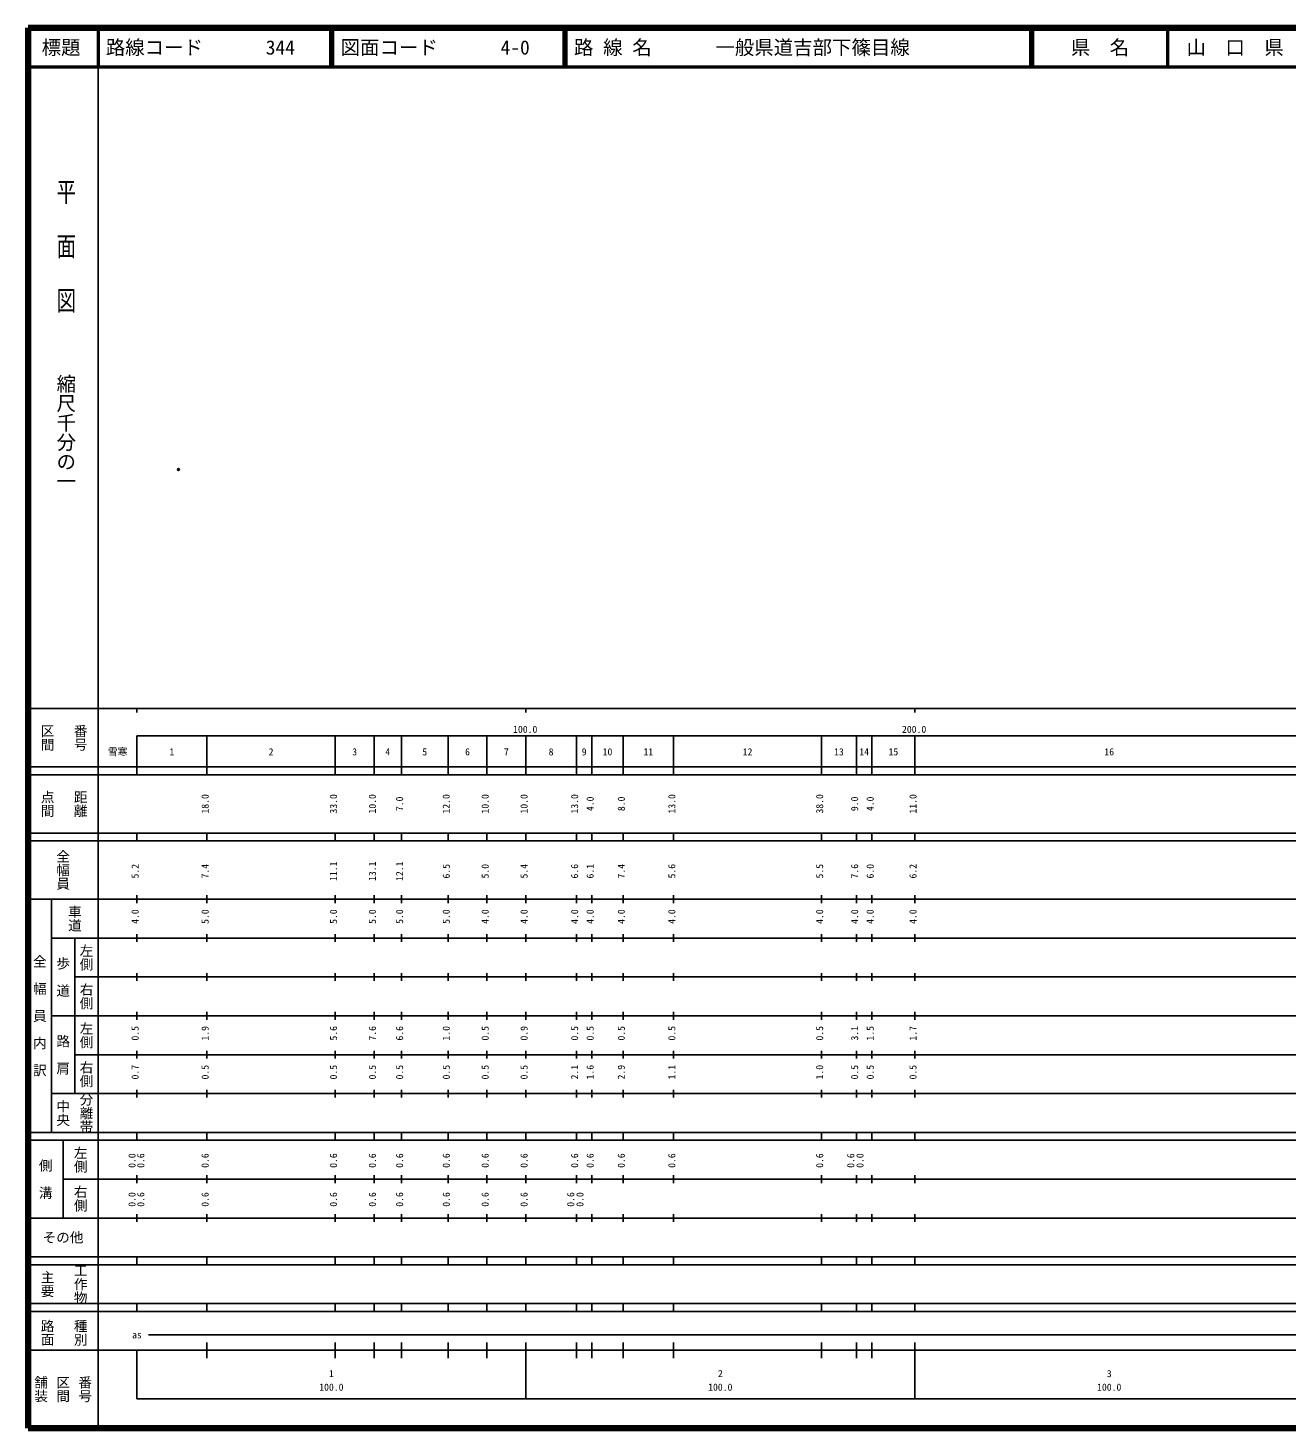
# Model space of a CAD drawing. Units: millimetres on the paper. Extents: x 40 to 680, y 20 to 380.
# Drawn here: x 40 to 363.7, y 20 to 380 of the extents above; entities that cross this region are included whole.
import ezdxf
from ezdxf.enums import TextEntityAlignment as Align

# ---------------------------------------------------------------- set-up
doc = ezdxf.new("R2010")
doc.units = ezdxf.units.MM
doc.header["$PDMODE"] = 32
doc.header["$PDSIZE"] = 0.5
doc.layers.add('M-OTRS', color=6, linetype='Continuous')
doc.layers.add('M-TTL-TXT', color=7, linetype='Continuous')
for name, color, linetype, lineweight in [('M-TTL', 2, 'Continuous', 140), ('M-TTL-BAND', 7, 'Continuous', 25), ('M-TTL-LINE', 7, 'Continuous', 50)]:
    doc.layers.add(name, color=color, linetype=linetype, lineweight=lineweight)
doc.styles.add('@ＭＳ ゴシック', font='')
doc.styles.add('ＭＳ ゴシック', font='')
doc.styles.get('@ＭＳ ゴシック').set_extended_font_data('@MS Gothic')
doc.styles.get('ＭＳ ゴシック').set_extended_font_data('MS Gothic')

msp = doc.modelspace()

# ---------------------------------------------------------------- linework, layer by layer
at = {"layer": 'M-OTRS'}
msp.add_point((78.676, 266.501), dxfattribs=at)
at = {"layer": 'M-TTL'}
for p, q in [((40, 380), (40, 20)), ((680, 380), (40, 380)), ((40, 20), (680, 20))]:
    msp.add_line(p, q, dxfattribs=at)
at = {"layer": 'M-TTL-BAND'}
for p, q in [((58, 370), (58, 20)), ((40, 205), (579, 205)), ((68, 205), (68, 204)), ((168, 205), (168, 204)), ((268, 205), (268, 204)), ((68, 198), (579, 198)), ((68, 198), (68, 188)), ((86, 188), (86, 198)), ((119, 188), (119, 198)), ((129, 188), (129, 198)), ((136, 188), (136, 198)), ((148, 188), (148, 198)), ((158, 188), (158, 198)), ((168, 188), (168, 198)), ((181, 188), (181, 198)), ((185, 188), (185, 198)), ((193, 188), (193, 198)), ((206, 188), (206, 198)), ((244, 188), (244, 198)), ((253, 188), (253, 198)), ((257, 188), (257, 198)), ((268, 188), (268, 198)), ((40, 190), (579, 190)), ((40, 188), (579, 188)), ((40, 173), (579, 173)), ((68, 171), (68, 173)), ((86, 171), (86, 173)), ((119, 171), (119, 173)), ((129, 171), (129, 173)), ((136, 171), (136, 173)), ((148, 171), (148, 173)), ((158, 171), (158, 173)), ((168, 171), (168, 173)), ((181, 171), (181, 173)), ((185, 171), (185, 173)), ((193, 171), (193, 173)), ((206, 171), (206, 173)), ((244, 171), (244, 173)), ((253, 171), (253, 173)), ((257, 171), (257, 173)), ((268, 171), (268, 173)), ((40, 171), (579, 171)), ((40, 156), (579, 156)), ((46, 96), (46, 156)), ((68, 155), (68, 157)), ((86, 155), (86, 157)), ((119, 155), (119, 157)), ((129, 155), (129, 157)), ((136, 155), (136, 157)), ((148, 155), (148, 157)), ((158, 155), (158, 157)), ((168, 155), (168, 157)), ((181, 155), (181, 157)), ((185, 155), (185, 157)), ((193, 155), (193, 157)), ((206, 155), (206, 157)), ((244, 155), (244, 157)), ((253, 155), (253, 157)), ((257, 155), (257, 157)), ((268, 155), (268, 157)), ((46, 146), (579, 146)), ((52, 146), (52, 106)), ((68, 145), (68, 147)), ((86, 145), (86, 147)), ((119, 145), (119, 147)), ((129, 145), (129, 147)), ((136, 145), (136, 147)), ((148, 145), (148, 147)), ((158, 145), (158, 147)), ((168, 145), (168, 147)), ((181, 145), (181, 147)), ((185, 145), (185, 147)), ((193, 145), (193, 147)), ((206, 145), (206, 147)), ((244, 145), (244, 147)), ((253, 145), (253, 147)), ((257, 145), (257, 147)), ((268, 145), (268, 147)), ((68, 135), (68, 137)), ((86, 135), (86, 137)), ((119, 135), (119, 137)), ((129, 135), (129, 137)), ((136, 135), (136, 137)), ((148, 135), (148, 137)), ((158, 135), (158, 137)), ((168, 135), (168, 137)), ((181, 135), (181, 137)), ((185, 135), (185, 137)), ((193, 135), (193, 137)), ((206, 135), (206, 137)), ((244, 135), (244, 137)), ((253, 135), (253, 137)), ((257, 135), (257, 137)), ((268, 135), (268, 137)), ((52, 136), (579, 136)), ((46, 126), (579, 126)), ((68, 125), (68, 127)), ((86, 125), (86, 127)), ((119, 125), (119, 127)), ((129, 125), (129, 127)), ((136, 125), (136, 127)), ((148, 125), (148, 127)), ((158, 125), (158, 127)), ((168, 125), (168, 127)), ((181, 125), (181, 127)), ((185, 125), (185, 127)), ((193, 125), (193, 127)), ((206, 125), (206, 127)), ((244, 125), (244, 127)), ((253, 125), (253, 127)), ((257, 125), (257, 127)), ((268, 125), (268, 127)), ((52, 116), (579, 116)), ((68, 115), (68, 117)), ((86, 115), (86, 117)), ((119, 115), (119, 117)), ((129, 115), (129, 117)), ((136, 115), (136, 117)), ((148, 115), (148, 117)), ((158, 115), (158, 117)), ((168, 115), (168, 117)), ((181, 115), (181, 117)), ((185, 115), (185, 117)), ((193, 115), (193, 117)), ((206, 115), (206, 117)), ((244, 115), (244, 117)), ((253, 115), (253, 117)), ((257, 115), (257, 117)), ((268, 115), (268, 117)), ((46, 106), (579, 106)), ((68, 105), (68, 107)), ((86, 105), (86, 107)), ((119, 105), (119, 107)), ((129, 105), (129, 107)), ((136, 105), (136, 107)), ((148, 105), (148, 107)), ((158, 105), (158, 107)), ((168, 105), (168, 107)), ((181, 105), (181, 107)), ((185, 105), (185, 107)), ((193, 105), (193, 107)), ((206, 105), (206, 107)), ((244, 105), (244, 107)), ((253, 105), (253, 107)), ((257, 105), (257, 107)), ((268, 105), (268, 107)), ((40, 96), (579, 96)), ((40, 94), (579, 94)), ((49, 94), (49, 74)), ((68, 94), (68, 96)), ((86, 94), (86, 96)), ((119, 94), (119, 96)), ((129, 94), (129, 96)), ((136, 94), (136, 96)), ((148, 94), (148, 96)), ((158, 94), (158, 96)), ((168, 94), (168, 96)), ((181, 94), (181, 96)), ((185, 94), (185, 96)), ((193, 94), (193, 96)), ((206, 94), (206, 96)), ((244, 94), (244, 96)), ((253, 94), (253, 96)), ((257, 94), (257, 96)), ((268, 94), (268, 96)), ((49, 84), (579, 84)), ((68, 83), (68, 85)), ((86, 83), (86, 85)), ((119, 83), (119, 85)), ((129, 83), (129, 85)), ((136, 83), (136, 85)), ((148, 83), (148, 85)), ((158, 83), (158, 85)), ((168, 83), (168, 85)), ((181, 83), (181, 85)), ((185, 83), (185, 85)), ((193, 83), (193, 85)), ((206, 83), (206, 85)), ((244, 83), (244, 85)), ((253, 83), (253, 85)), ((257, 83), (257, 85)), ((268, 83), (268, 85)), ((40, 74), (579, 74)), ((68, 73), (68, 75)), ((86, 73), (86, 75)), ((119, 73), (119, 75)), ((129, 73), (129, 75)), ((136, 73), (136, 75)), ((148, 73), (148, 75)), ((158, 73), (158, 75)), ((168, 73), (168, 75)), ((181, 73), (181, 75)), ((185, 73), (185, 75)), ((193, 73), (193, 75)), ((206, 73), (206, 75)), ((244, 73), (244, 75)), ((253, 73), (253, 75)), ((257, 73), (257, 75)), ((268, 73), (268, 75)), ((40, 64), (579, 64)), ((40, 62), (579, 62)), ((68, 62), (68, 64)), ((86, 62), (86, 64)), ((119, 62), (119, 64)), ((129, 62), (129, 64)), ((136, 62), (136, 64)), ((148, 62), (148, 64)), ((158, 62), (158, 64)), ((168, 62), (168, 64)), ((181, 62), (181, 64)), ((185, 62), (185, 64)), ((193, 62), (193, 64)), ((206, 62), (206, 64)), ((244, 62), (244, 64)), ((253, 62), (253, 64)), ((257, 62), (257, 64)), ((268, 62), (268, 64)), ((40, 52), (579, 52)), ((68, 50), (68, 52)), ((86, 50), (86, 52)), ((119, 50), (119, 52)), ((129, 50), (129, 52)), ((136, 50), (136, 52)), ((148, 50), (148, 52)), ((158, 50), (158, 52)), ((168, 50), (168, 52)), ((181, 50), (181, 52)), ((185, 50), (185, 52)), ((193, 50), (193, 52)), ((206, 50), (206, 52)), ((244, 50), (244, 52)), ((253, 50), (253, 52)), ((257, 50), (257, 52)), ((268, 50), (268, 52)), ((40, 50), (579, 50)), ((71, 44), (565, 44)), ((40, 40), (579, 40)), ((68, 40), (68, 27.5)), ((86, 38), (86, 42)), ((119, 38), (119, 42)), ((129, 38), (129, 42)), ((136, 38), (136, 42)), ((148, 38), (148, 42)), ((158, 38), (158, 42)), ((168, 27.5), (168, 42)), ((181, 38), (181, 42)), ((185, 38), (185, 42)), ((193, 38), (193, 42)), ((206, 38), (206, 42)), ((244, 38), (244, 42)), ((253, 38), (253, 42)), ((257, 38), (257, 42)), ((268, 27.5), (268, 42)), ((68, 27.5), (579, 27.5))]:
    msp.add_line(p, q, dxfattribs=at)
at = {"layer": 'M-TTL-LINE'}
for p, q in [((58, 380), (58, 370)), ((117.75, 380), (117.75, 370)), ((118.25, 380), (118.25, 370)), ((177.75, 380), (177.75, 370)), ((178.25, 380), (178.25, 370)), ((297.75, 380), (297.75, 370)), ((298.25, 380), (298.25, 370)), ((333, 380), (333, 370)), ((40, 370), (680, 370))]:
    msp.add_line(p, q, dxfattribs=at)

# ---------------------------------------------------------------- texts
at = {"layer": 'M-TTL-BAND', "style": '@ＭＳ ゴシック', "width": 1.4}
msp.add_text('平  面  図', height=3.666, rotation=270, dxfattribs=at).set_placement((49.777, 306.475), align=Align.MIDDLE_RIGHT)
at = {"layer": 'M-TTL-BAND', "style": '@ＭＳ ゴシック'}
msp.add_text('縮尺千分の一', height=3.666, rotation=270, dxfattribs=at).set_placement((49.777, 261.03), align=Align.MIDDLE_RIGHT)
for s, p in [('区間', (45, 197.5)), ('番号', (53.5, 197.5)), ('点間', (45, 180.5)), ('距離', (53.5, 180.5)), ('全幅員', (49, 163.5)), ('車道', (52, 151)), ('左側', (55, 141)), ('全\u3000幅\u3000員\u3000内\u3000訳', (43, 126)), ('歩\u3000道', (49, 136)), ('右側', (55, 131)), ('左側', (55, 121)), ('路\u3000肩', (49, 116)), ('右側', (55, 111)), ('分離帯', (55, 101)), ('中央', (49, 101)), ('左側', (53.5, 89)), ('側\u3000溝', (44.5, 84)), ('右側', (53.5, 79)), ('工作物', (53.5, 57)), ('主要', (45, 57)), ('路面', (45, 44.5)), ('種別', (53.5, 44.5)), ('舗装', (43.333, 30)), ('区間', (49, 30)), ('番号', (54.667, 30))]:
    msp.add_text(s, height=2.566, rotation=270, dxfattribs=at).set_placement(p, align=Align.MIDDLE_CENTER)
at = {"layer": 'M-TTL-BAND', "style": 'ＭＳ ゴシック'}
for s, p in [('100.0', (167.844, 198.195)), ('200.0', (267.844, 198.195)), ('雪寒', (63.056, 192.405)), ('1', (77, 192.405)), ('2', (102.5, 192.405)), ('3', (124, 192.405)), ('4', (132.5, 192.405)), ('5', (142, 192.405)), ('6', (153, 192.405)), ('7', (163, 192.405)), ('8', (174.5, 192.405)), ('9', (183, 192.405)), ('10', (189, 192.405)), ('11', (199.5, 192.405)), ('12', (225, 192.405)), ('13', (248.5, 192.405)), ('14', (255, 192.405)), ('15', (262.5, 192.405)), ('16', (318, 192.405)), ('as', (68, 42.5)), ('1', (118, 32.523)), ('2', (218, 32.523)), ('3', (318, 32.523)), ('100.0', (118, 29.033)), ('100.0', (218, 29.033)), ('100.0', (318, 29.033))]:
    msp.add_text(s, height=1.833, dxfattribs=at).set_placement(p, align=Align.BOTTOM_CENTER)
for s, p in [('18.0', (87, 180.5)), ('33.0', (120, 180.5)), ('10.0', (130, 180.5)), ('7.0', (137, 180.5)), ('12.0', (149, 180.5)), ('10.0', (159, 180.5)), ('10.0', (169, 180.5)), ('13.0', (182, 180.5)), ('4.0', (186, 180.5)), ('8.0', (194, 180.5)), ('13.0', (207, 180.5)), ('38.0', (245, 180.5)), ('9.0', (254, 180.5)), ('4.0', (258, 180.5)), ('11.0', (269, 180.5)), ('5.2', (69, 163.174)), ('7.4', (87, 163.174)), ('11.1', (120, 163.174)), ('13.1', (130, 163.174)), ('12.1', (137, 163.174)), ('6.5', (149, 163.174)), ('5.0', (159, 163.174)), ('5.4', (169, 163.174)), ('6.6', (182, 163.174)), ('6.1', (186, 163.174)), ('7.4', (194, 163.174)), ('5.6', (207, 163.174)), ('5.5', (245, 163.174)), ('7.6', (254, 163.174)), ('6.0', (258, 163.174)), ('6.2', (269, 163.174)), ('4.0', (69, 151.5)), ('5.0', (87, 151.5)), ('5.0', (120, 151.5)), ('5.0', (130, 151.5)), ('5.0', (137, 151.5)), ('5.0', (149, 151.5)), ('4.0', (159, 151.5)), ('4.0', (169, 151.5)), ('4.0', (182, 151.5)), ('4.0', (186, 151.5)), ('4.0', (194, 151.5)), ('4.0', (207, 151.5)), ('4.0', (245, 151.5)), ('4.0', (254, 151.5)), ('4.0', (258, 151.5)), ('4.0', (269, 151.5)), ('0.5', (69, 121.5)), ('1.9', (87, 121.5)), ('5.6', (120, 121.5)), ('7.6', (130, 121.5)), ('6.6', (137, 121.5)), ('1.0', (149, 121.5)), ('0.5', (159, 121.5)), ('0.9', (169, 121.5)), ('0.5', (182, 121.5)), ('0.5', (186, 121.5)), ('0.5', (194, 121.5)), ('0.5', (207, 121.5)), ('0.5', (245, 121.5)), ('3.1', (254, 121.5)), ('1.5', (258, 121.5)), ('1.7', (269, 121.5)), ('0.7', (69, 111.5)), ('0.5', (87, 111.5)), ('0.5', (120, 111.5)), ('0.5', (130, 111.5)), ('0.5', (137, 111.5)), ('0.5', (149, 111.5)), ('0.5', (159, 111.5)), ('0.5', (169, 111.5)), ('2.1', (182, 111.5)), ('1.6', (186, 111.5)), ('2.9', (194, 111.5)), ('1.1', (207, 111.5)), ('1.0', (245, 111.5)), ('0.5', (254, 111.5)), ('0.5', (258, 111.5)), ('0.5', (269, 111.5)), ('0.0', (68.195, 88.764)), ('0.6', (70.456, 88.764)), ('0.6', (87, 88.764)), ('0.6', (120, 88.764)), ('0.6', (130, 88.764)), ('0.6', (137, 88.764)), ('0.6', (149, 88.764)), ('0.6', (159, 88.764)), ('0.6', (169, 88.764)), ('0.6', (182, 88.764)), ('0.6', (186, 88.764)), ('0.6', (194, 88.764)), ('0.6', (207, 88.764)), ('0.6', (245, 88.764)), ('0.6', (253, 88.764)), ('0.0', (255.37, 88.764)), ('0.0', (68.195, 78.764)), ('0.6', (70.456, 78.764)), ('0.6', (87, 78.764)), ('0.6', (120, 78.764)), ('0.6', (130, 78.764)), ('0.6', (137, 78.764)), ('0.6', (149, 78.764)), ('0.6', (159, 78.764)), ('0.6', (169, 78.764)), ('0.6', (181, 78.764)), ('0.0', (183.37, 78.764))]:
    msp.add_text(s, height=1.833, rotation=90, dxfattribs=at).set_placement(p, align=Align.BOTTOM_CENTER)
msp.add_text('その他', height=2.566, dxfattribs=at).set_placement((49, 69), align=Align.MIDDLE_CENTER)
at = {"layer": 'M-TTL-TXT', "style": 'ＭＳ ゴシック'}
for s, p in [('標題', (48.5, 375)), ('県\u3000名', (315.625, 375)), ('山\u3000口\u3000県', (350.375, 375))]:
    msp.add_text(s, height=3.666, dxfattribs=at).set_placement(p, align=Align.MIDDLE_CENTER)
for s, p in [('路線コード', (60, 375)), ('344', (101.142, 375)), ('図面コード', (120.38, 375)), ('4-0', (161.521, 375)), ('路 線 名', (180.38, 375)), ('一般県道吉部下篠目線', (216.734, 375))]:
    msp.add_text(s, height=3.666, dxfattribs=at).set_placement(p, align=Align.MIDDLE_LEFT)

doc.saveas('drawing.dxf')
